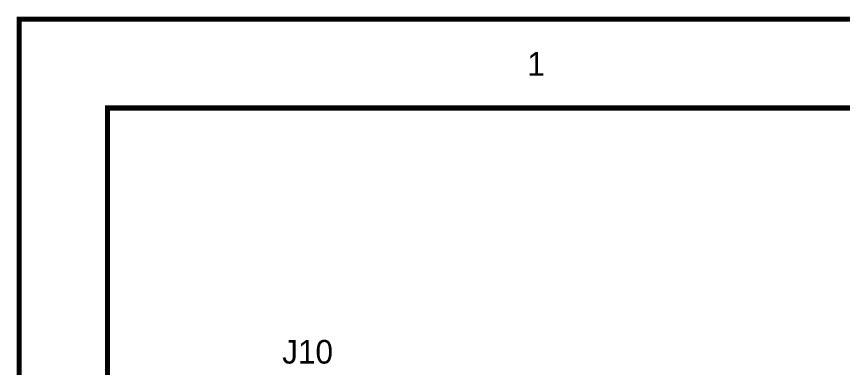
# Model space of a CAD drawing. Header units: inches. Extents: x 0 to 9.5, y -0.01 to 7.51.
# Drawn here: x -0.004 to 1.862, y 6.714 to 7.506 of the extents above; entities that cross this region are included whole.
import ezdxf

# ---------------------------------------------------------------- set-up
doc = ezdxf.new("R2010")
doc.units = ezdxf.units.IN
doc.header["$MEASUREMENT"] = 0
doc.layers.add('Sheet', color=255, linetype='Continuous')

msp = doc.modelspace()

# ---------------------------------------------------------------- linework, layer by layer
at = {"layer": 'Sheet'}
for points in [[(0.002, 7.5, 0.0118, 0.0118, 0), (9.4987, 7.5, 0.0118, 0.0118, 0), (9.4987, 0, 0.0118, 0.0118, 0), (0.002, 0, 0.0118, 0.0118, 0), (0.002, 7.5, 0.0118, 0.0118, 0)], [(0.002, 7.5, 0.0039, 0.0039, 0), (0.002, 0, 0.0039, 0.0039, 0), (9.4987, 0, 0.0039, 0.0039, 0), (9.4987, 7.5, 0.0039, 0.0039, 0), (0.002, 7.5, 0.0039, 0.0039, 0), (0.002, 7.5, 0.0039, 0.0039, 0)], [(0.2017, 7.2996, 0.0118, 0.0118, 0), (9.299, 7.2996, 0.0118, 0.0118, 0), (9.299, 0.1998, 0.0118, 0.0118, 0), (0.2017, 0.1998, 0.0118, 0.0118, 0), (0.2017, 7.2996, 0.0118, 0.0118, 0)], [(0.2017, 7.2996, 0.0039, 0.0039, 0), (0.2017, 0.1998, 0.0039, 0.0039, 0), (9.299, 0.1998, 0.0039, 0.0039, 0), (9.299, 7.2996, 0.0039, 0.0039, 0), (0.2017, 7.2996, 0.0039, 0.0039, 0), (0.2017, 7.2996, 0.0039, 0.0039, 0)]]:
    msp.add_lwpolyline(points, format="xyseb", close=True, dxfattribs=at)
msp.add_lwpolyline([(0.002, 7.5, 0.0118, 0.0118, 0), (0.2017, 7.5, 0.0118, 0.0118, 0)], format="xyseb", dxfattribs=at)

# ---------------------------------------------------------------- texts
for s, height, p in [('1', 0.0533, (1.1502, 7.3722)), ('J10', 0.05327, (0.5964, 6.7223))]:
    msp.add_text(s, height=height, dxfattribs=at).set_placement(p)

doc.saveas('drawing.dxf')
